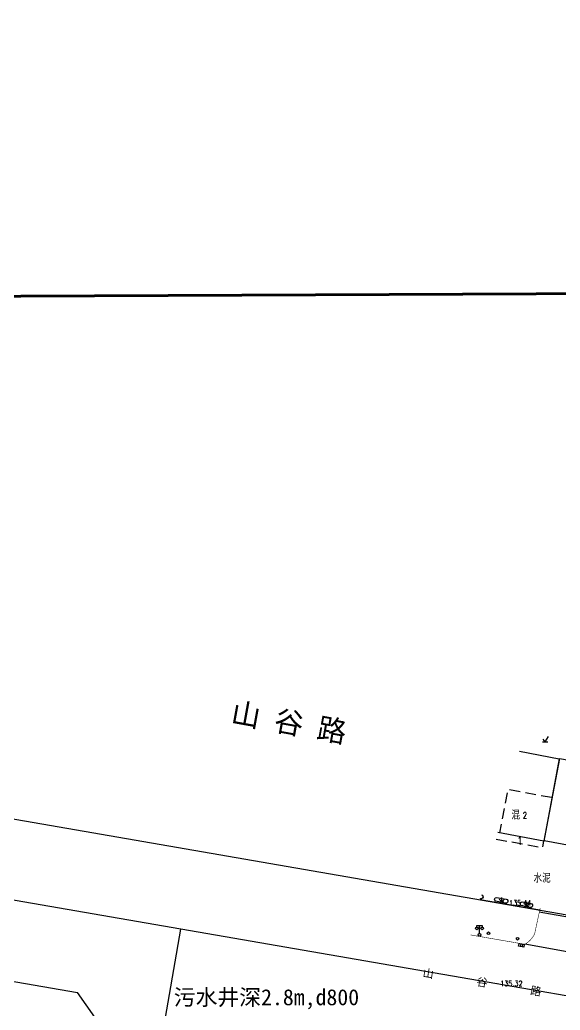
# Model space of a CAD drawing. Extents: x 529262 to 576451, y 2694391 to 2717535.
# Drawn here: x 563989.4 to 564090.6, y 2710702.9 to 2710888.5 of the extents above; entities that cross this region are included whole.
import ezdxf
from ezdxf.enums import TextEntityAlignment as Align
from ezdxf.xclip import XClip

# ---------------------------------------------------------------- set-up
doc = ezdxf.new("R2010")
doc.units = 0
doc.header["$XCLIPFRAME"] = 0
doc.linetypes.add('X5', pattern=[3, 2, -1])
for name, color, linetype in [('DLDW', 8, 'Continuous'), ('DLSS', 4, 'Continuous'), ('GCD', 8, 'Continuous'), ('GXYZ', 8, 'Continuous'), ('JMD', 8, 'Continuous'), ('PP-COM', 7, 'Continuous'), ('RD-中线', 40, 'Continuous'), ('RD-红线', 7, 'Continuous'), ('RD-路名', 7, 'Continuous'), ('ZBTZ', 8, 'Continuous'), ('ZJ', 7, 'Continuous')]:
    doc.layers.add(name, color=color, linetype=linetype)
doc.layers.add('现状管道深度（物探资料）', color=2, linetype='Continuous', plot=False)
doc.styles.add('HZ', font='rs.shx', dxfattribs={"width": 0.8, "bigfont": 'hztxt.shx'})
doc.styles.get("Standard").update_dxf_attribs({"font": '', "height": 2.5, "bigfont": 'smfs.shx'})
doc.styles.add('等线体', font='simhei.ttf')
doc.styles.add('黑体', font='simhei.ttf')
doc.styles.get('Standard').set_extended_font_data('FangSong_GB2312')
doc.linetypes.add('1161', pattern='A,0,[149,AAA.SHX,S=0.15,R=0,X=0,Y=0],-1.6', length=1.6)

# ---------------------------------------------------------------- blocks, each defined once
blk = doc.blocks.new('A$C19FD0107')
at = {"layer": 'RD-中线', "color": 8}
blk.add_lwpolyline([(-6735.89, 16285.46), (-7081.77, 16345.35), (-7093.95, 16347.49), (-7407.42, 16401.51), (-7408.07, 16401.63)], dxfattribs=at)
at = {"layer": 'RD-中线', "color": 8, "linetype": 'Continuous', "flags": 128}
blk.add_lwpolyline([(-6978.51, 16327.47), (-7002.39, 16189.92)], dxfattribs=at)
at = {"layer": 'RD-红线', "color": 8, "linetype": 'Continuous', "flags": 128}
for points in [[(-7336.27, 16404.47), (-7091.38, 16362.27), (-7079.19, 16360.12), (-6766.55, 16305.99)], [(-7075.55, 16329.04), (-7073.58, 16328.7), (-7065.7, 16327.34), (-6997.83, 16315.59)]]:
    blk.add_lwpolyline(points, dxfattribs=at)
at = {"layer": 'RD-红线', "color": 8}
blk.add_lwpolyline([(-6989.69, 16304.02), (-6997.83, 16315.59, 0.414352)], format="xyb", dxfattribs=at)
blk = doc.blocks.new('gc123')
at = {"color": 8}
for p, q in [((-1, 0), (1, 0)), ((0, 0), (-0.8, 1)), ((0, 0), (1.2, 2))]:
    blk.add_line(p, q, dxfattribs=at)
blk = doc.blocks.new('GC200')
at = {"linetype": 'Continuous', "const_width": 0.2, "flags": 128}
blk.add_lwpolyline([(-0.1, 0, 1), (0.1, 0, 1)], format="xyb", close=True, dxfattribs=at)
blk = doc.blocks.new('gc170')
at = {"color": 8, "linetype": 'Continuous'}
blk.add_circle((0, 0), 0.5, dxfattribs=at)
blk = doc.blocks.new('gc124')
at = {"color": 8}
for p, q in [((-1, 1), (0, 0)), ((-0.8, 0), (0.8, 0)), ((0, 0), (0, 1.6)), ((0, 0), (1, 1))]:
    blk.add_line(p, q, dxfattribs=at)
blk = doc.blocks.new('gc041')
for p, q in [((-1, 0.5), (1, 0.5)), ((-1, -0.5), (-1, 0.5)), ((-0.33, 0.5), (-0.33, -0.5)), ((0.33, 0.5), (0.33, -0.5)), ((1, 0.5), (1, -0.5)), ((1, -0.5), (-1, -0.5))]:
    blk.add_line(p, q)
blk = doc.blocks.new('gc097')
at = {"color": 8}
for p, q in [((-1, 2.9), (-1, 3.5)), ((-1, 3.5), (1, 3.5)), ((0, 0.5), (0, 3.5)), ((1, 3.5), (1, 2.9))]:
    blk.add_line(p, q, dxfattribs=at)
for centre in [(-1, 2.4), (0, 0), (1, 2.4)]:
    blk.add_circle(centre, 0.5, dxfattribs=at)

msp = doc.modelspace()

# ---------------------------------------------------------------- linework, layer by layer
at = {"const_width": 0.5}
msp.add_lwpolyline([(563606.548, 2710897.61), (563454.196, 2710897.56), (563454.418, 2710327.012), (563986.146, 2710327.13), (563986.081, 2710399.056), (564231.875, 2710399.045), (564231.655, 2710837.782), (563606.85, 2710834.954), (563606.548, 2710897.61)], dxfattribs=at)
at = {"layer": 'DLSS', "linetype": 'Continuous', "const_width": 0.1, "elevation": 135.333, "flags": 128}
msp.add_lwpolyline([(564086.878, 2710722.027), (564085.841, 2710717.232, -0.156044), (564084, 2710715.233), (564073.862, 2710716.98)], format="xyb", dxfattribs=at)
at = {"layer": 'JMD', "linetype": 'Continuous', "flags": 128}
msp.add_lwpolyline([(564082.997, 2710751.402), (564090.416, 2710750.016), (564087.536, 2710734.574), (564078.955, 2710736.171)], dxfattribs=at)
at = {"layer": 'JMD', "linetype": 'Continuous', "elevation": -526.765, "flags": 128}
msp.add_lwpolyline([(564114.998, 2710729.588), (564087.637, 2710734.608), (564090.524, 2710750.039), (564114.998, 2710745.581)], dxfattribs=at)
at = {"layer": 'JMD', "linetype": 'X5', "flags": 128}
for points, elevation in [([(564089.005, 2710742.713), (564080.775, 2710744.251), (564079.259, 2710736.136)], -518.977), ([(564078.632, 2710734.953), (564087.306, 2710733.339), (564087.536, 2710734.574)], -527.063)]:
    msp.add_lwpolyline(points, dxfattribs=dict(at, elevation=elevation))
at = {"layer": 'ZBTZ', "linetype": '1161', "ltscale": 0.7, "elevation": 135.467, "flags": 128}
msp.add_lwpolyline([(564075.854, 2710724.487, -1.0756009), (564075.705, 2710723.778), (564075.668, 2710723.785)], format="xyb", dxfattribs=at)
at = {"layer": 'ZBTZ', "linetype": '1161', "flags": 128}
for points, elevation in [([(564075.631, 2710723.645), (564086.807, 2710721.699)], 135.333), ([(564093.454, 2710720.057), (564086.708, 2710721.244)], 135.311), ([(564094.008, 2710713.418), (564084, 2710715.233)], 135.172)]:
    msp.add_lwpolyline(points, dxfattribs=dict(at, elevation=elevation))
msp.add_lwpolyline([(564078.525, 2710723.307, -0.7358746), (564078.67, 2710724.017), (564080.509, 2710723.674, -1.0820543), (564080.364, 2710722.964)], format="xyb", close=True, dxfattribs=at)
at = {"layer": 'ZBTZ', "linetype": '1161', "elevation": 135.434, "flags": 128}
msp.add_lwpolyline([(564083.338, 2710722.471, -0.7358746), (564083.483, 2710723.181), (564085.125, 2710722.867, -1.0820543), (564084.98, 2710722.157)], format="xyb", close=True, dxfattribs=at)

# ---------------------------------------------------------------- block references
at = {"layer": 'DLDW', "linetype": 'Continuous', "xscale": 0.5, "yscale": 0.5, "zscale": 0.5}
msp.add_blockref('gc097', (564075.486, 2710717.021), dxfattribs=at)
at = {"layer": 'GCD', "linetype": 'Continuous'}
ref = msp.add_blockref('GC200', (564080.439, 2710722.976, 135.436), dxfattribs=dict(at, xscale=0.5, yscale=0.5))
ref.add_attrib('height', '135.44', dxfattribs={"linetype": 'Continuous', "height": 1, "style": 'HZ', "width": 0.8}).set_placement((564081.039, 2710722.976, 135.436), align=Align.MIDDLE_LEFT)
ref = msp.add_blockref('GC200', (564078.776, 2710707.869, 135.319), dxfattribs=dict(at, xscale=0.5, yscale=0.5))
ref.add_attrib('height', '135.32', dxfattribs={"linetype": 'Continuous', "height": 1, "style": 'HZ', "width": 0.8}).set_placement((564079.376, 2710707.869, 135.319), align=Align.MIDDLE_LEFT)
at = {"layer": 'GXYZ', "linetype": 'Continuous', "xscale": 0.4999999999978262, "yscale": 0.4999999999978262, "zscale": 0.4999999999978262, "rotation": 349.40433609429}
msp.add_blockref('gc041', (564083.357, 2710715.044), dxfattribs=at)
at = {"layer": 'PP-COM'}
ref = msp.add_blockref('A$C19FD0107', (570997.993, 2694390.603), dxfattribs=at)
XClip(ref).set_block_clipping_path([(-9366.4383134884, 14428.6043910822), (-3328.4480743363, 17452.7484863754)])
at = {"layer": 'ZBTZ', "linetype": 'Continuous', "xscale": 0.5, "yscale": 0.5}
for name, p in [('gc123', (564087.802, 2710753.148)), ('gc124', (564079.676, 2710723.209)), ('gc124', (564084.365, 2710722.396))]:
    msp.add_blockref(name, p, dxfattribs=at)
at = {"layer": 'ZBTZ', "linetype": 'Continuous', "xscale": 0.4999999999712159, "yscale": 0.4999999999712159, "zscale": 0.4999999999712159, "rotation": 169.5794825389447}
for p in [(564077.203, 2710717.286), (564082.65, 2710716.284)]:
    msp.add_blockref('gc170', p, dxfattribs=at)

# ---------------------------------------------------------------- texts
at = {"layer": 'JMD', "linetype": 'Continuous', "style": 'HZ', "width": 0.8}
msp.add_text('混', height=1.5, dxfattribs=at).set_placement((564083.096, 2710739.388), align=Align.MIDDLE_RIGHT)
msp.add_text('2', height=1.2, dxfattribs=at).set_placement((564083.596, 2710739.388), align=Align.MIDDLE_LEFT)
at = {"layer": 'RD-路名', "color": 7, "style": '黑体'}
msp.add_text('山 谷 路', height=4, rotation=349.68999, dxfattribs=at).set_placement((564039.828, 2710756.891), align=Align.MIDDLE)
at = {"layer": 'ZJ', "color": 8, "linetype": 'Continuous', "style": 'HZ', "width": 0.8}
for s, p in [('1', (564083.048, 2710734.619)), ('水泥', (564087.234, 2710727.753))]:
    msp.add_text(s, height=1.5, dxfattribs=at).set_placement(p, align=Align.MIDDLE)
at = {"layer": 'ZJ', "color": 8, "linetype": 'Continuous', "style": '等线体'}
msp.add_text('山        谷        路', height=1.5, rotation=350.70873, dxfattribs=at).set_placement((564075.993, 2710708.155), align=Align.MIDDLE)
at = {"layer": '现状管道深度（物探资料）'}
msp.add_text('污水井深2.8m,d800', height=3, dxfattribs=at).set_placement((564035.58, 2710705.315), align=Align.MIDDLE_CENTER)

doc.saveas('drawing.dxf')
